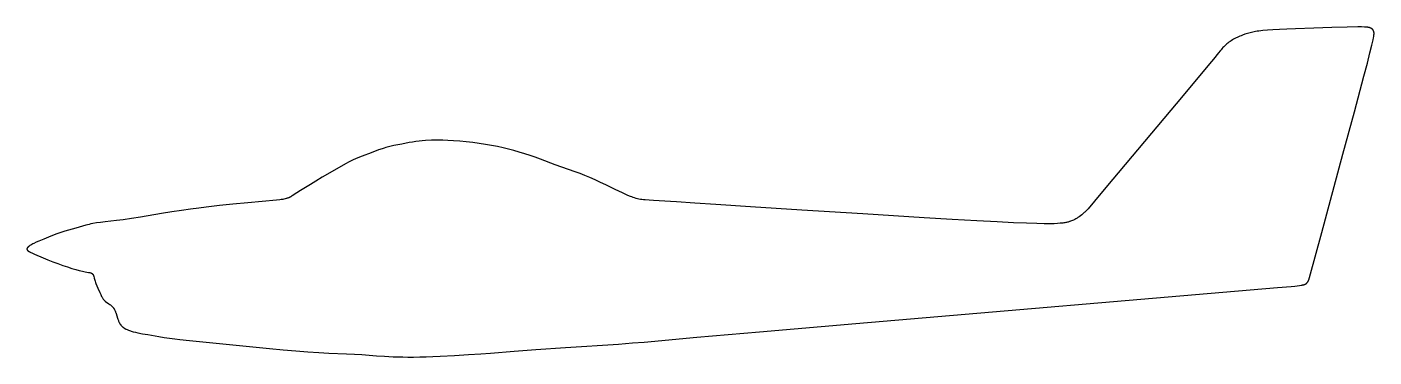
# Model space of a CAD drawing. Extents: x -792 to -214, y -99 to 43.
import ezdxf

# ---------------------------------------------------------------- set-up
doc = ezdxf.new("R2010")
doc.units = 0
doc.layers.add('DEFAULT', color=18, linetype='CONTINUOUS')

msp = doc.modelspace()

# ---------------------------------------------------------------- linework, layer by layer
at = {"layer": 'DEFAULT'}
msp.add_lwpolyline([(-791.86, -51.86), (-791.88, -51.89), (-791.9, -51.92), (-791.91, -51.94), (-791.93, -51.97), (-791.95, -51.99), (-791.96, -52.02), (-791.98, -52.04), (-791.99, -52.06), (-792, -52.09), (-792.01, -52.11), (-792.03, -52.14), (-792.04, -52.16), (-792.04, -52.19), (-792.05, -52.21), (-792.06, -52.23), (-792.07, -52.26), (-792.07, -52.28), (-792.08, -52.3), (-792.08, -52.33), (-792.09, -52.35), (-792.09, -52.37), (-792.09, -52.4), (-792.09, -52.42), (-792.09, -52.44), (-792.09, -52.47), (-792.09, -52.49), (-792.09, -52.51), (-792.09, -52.53), (-792.08, -52.56), (-792.08, -52.58), (-792.07, -52.6), (-792.07, -52.62), (-792.06, -52.65), (-792.05, -52.67), (-792.05, -52.69), (-792.04, -52.71), (-792.03, -52.73), (-792.02, -52.76), (-792.01, -52.78), (-792, -52.8), (-791.98, -52.82), (-791.97, -52.84), (-791.96, -52.86), (-791.94, -52.89), (-791.93, -52.91), (-791.91, -52.93), (-791.9, -52.95), (-791.88, -52.97), (-791.86, -52.99), (-791.84, -53.01), (-791.83, -53.03), (-791.81, -53.06), (-791.77, -53.1), (-791.72, -53.14), (-791.68, -53.18), (-791.63, -53.22), (-791.58, -53.26), (-791.53, -53.31), (-791.47, -53.35), (-791.41, -53.39), (-791.29, -53.47), (-791.17, -53.55), (-791.03, -53.63), (-790.88, -53.72), (-790.73, -53.8), (-790.41, -53.96), (-790.06, -54.13), (-788.89, -54.65), (-785.16, -56.23), (-783.09, -57.07), (-780.96, -57.9), (-778.81, -58.71), (-776.71, -59.46), (-774.7, -60.15), (-772.82, -60.75), (-771.13, -61.25), (-769.62, -61.65), (-768.27, -61.97), (-767.09, -62.21), (-765.62, -62.47), (-765.22, -62.56), (-765.03, -62.6), (-764.85, -62.65), (-764.77, -62.67), (-764.68, -62.7), (-764.61, -62.72), (-764.53, -62.75), (-764.46, -62.78), (-764.39, -62.81), (-764.35, -62.83), (-764.32, -62.85), (-764.29, -62.86), (-764.25, -62.88), (-764.22, -62.9), (-764.19, -62.92), (-764.16, -62.94), (-764.13, -62.96), (-764.1, -62.97), (-764.08, -62.99), (-764.05, -63.02), (-764.02, -63.04), (-764, -63.06), (-763.97, -63.08), (-763.95, -63.1), (-763.93, -63.13), (-763.9, -63.15), (-763.88, -63.18), (-763.86, -63.2), (-763.84, -63.23), (-763.82, -63.25), (-763.8, -63.28), (-763.78, -63.31), (-763.76, -63.33), (-763.74, -63.36), (-763.73, -63.39), (-763.71, -63.42), (-763.69, -63.45), (-763.68, -63.48), (-763.66, -63.51), (-763.63, -63.57), (-763.6, -63.64), (-763.58, -63.7), (-763.55, -63.77), (-763.53, -63.84), (-763.51, -63.91), (-763.48, -63.99), (-763.44, -64.14), (-763.23, -65.02), (-763.13, -65.42), (-763.01, -65.84), (-762.86, -66.29), (-762.7, -66.76), (-762.52, -67.24), (-762.13, -68.22), (-761.71, -69.22), (-760.85, -71.15), (-760.43, -72.01), (-760.22, -72.41), (-760.03, -72.77), (-759.84, -73.11), (-759.65, -73.41), (-759.48, -73.69), (-759.31, -73.94), (-759.23, -74.05), (-759.15, -74.16), (-759.08, -74.26), (-759, -74.35), (-758.92, -74.44), (-758.85, -74.52), (-758.78, -74.6), (-758.71, -74.67), (-758.64, -74.73), (-758.58, -74.79), (-758.51, -74.85), (-758.44, -74.91), (-758.38, -74.96), (-758.31, -75.01), (-758.16, -75.11), (-757.14, -75.78), (-756.86, -75.98), (-756.55, -76.21), (-756.24, -76.45), (-756.09, -76.58), (-755.93, -76.71), (-755.78, -76.85), (-755.63, -76.99), (-755.48, -77.14), (-755.34, -77.28), (-755.2, -77.43), (-755.14, -77.51), (-755.07, -77.59), (-755.01, -77.66), (-754.95, -77.74), (-754.89, -77.82), (-754.84, -77.9), (-754.78, -77.98), (-754.73, -78.06), (-754.68, -78.14), (-754.63, -78.22), (-754.53, -78.39), (-754.44, -78.56), (-754.35, -78.73), (-754.27, -78.91), (-754.19, -79.1), (-754.11, -79.29), (-754.04, -79.49), (-753.97, -79.69), (-753.82, -80.11), (-753.21, -82.08), (-753.03, -82.62), (-752.93, -82.88), (-752.83, -83.15), (-752.72, -83.41), (-752.6, -83.67), (-752.48, -83.92), (-752.35, -84.17), (-752.28, -84.29), (-752.21, -84.41), (-752.14, -84.53), (-752.06, -84.65), (-751.99, -84.76), (-751.91, -84.88), (-751.83, -84.99), (-751.75, -85.1), (-751.66, -85.2), (-751.57, -85.31), (-751.48, -85.41), (-751.39, -85.51), (-751.29, -85.61), (-751.19, -85.7), (-751.09, -85.8), (-750.99, -85.89), (-750.88, -85.98), (-750.77, -86.07), (-750.65, -86.16), (-750.53, -86.25), (-750.41, -86.33), (-750.28, -86.42), (-750.15, -86.5), (-750.02, -86.58), (-749.88, -86.66), (-749.74, -86.74), (-749.6, -86.81), (-749.45, -86.89), (-749.13, -87.03), (-748.8, -87.17), (-748.46, -87.31), (-748.09, -87.44), (-747.7, -87.57), (-747.3, -87.69), (-746.43, -87.93), (-745.5, -88.15), (-744.52, -88.37), (-742.41, -88.78), (-740.17, -89.18), (-735.51, -89.98), (-733.16, -90.36), (-730.86, -90.71), (-728.62, -91.02), (-726.45, -91.3), (-722.27, -91.77), (-687.99, -95.12), (-682.1, -95.67), (-676.59, -96.16), (-671.46, -96.58), (-666.74, -96.9), (-662.42, -97.12), (-654.83, -97.41), (-651.45, -97.57), (-648.28, -97.77), (-642.01, -98.27), (-638.64, -98.49), (-634.92, -98.67), (-632.91, -98.74), (-630.77, -98.78), (-628.49, -98.8), (-626.06, -98.79), (-623.47, -98.75), (-620.71, -98.68), (-617.78, -98.58), (-614.72, -98.45), (-608.47, -98.12), (-602.47, -97.76), (-597.21, -97.4), (-593.02, -97.09), (-582.83, -96.26), (-573.59, -95.59), (-560.91, -94.73), (-538.17, -93.21), (-532.1, -92.77), (-527.09, -92.36), (-504.44, -90.34), (-477.52, -88), (-436.19, -84.45), (-255.13, -69.02), (-249.32, -68.52), (-247.68, -68.36), (-245.78, -68.13), (-244.93, -68), (-244.55, -67.93), (-244.37, -67.89), (-244.2, -67.86), (-244.05, -67.82), (-243.9, -67.78), (-243.76, -67.73), (-243.63, -67.69), (-243.51, -67.64), (-243.45, -67.62), (-243.4, -67.6), (-243.34, -67.57), (-243.29, -67.55), (-243.24, -67.52), (-243.19, -67.5), (-243.14, -67.47), (-243.1, -67.45), (-243.05, -67.42), (-243.01, -67.39), (-242.97, -67.36), (-242.92, -67.34), (-242.88, -67.31), (-242.85, -67.28), (-242.81, -67.25), (-242.77, -67.22), (-242.73, -67.18), (-242.7, -67.15), (-242.62, -67.09), (-242.56, -67.02), (-242.49, -66.95), (-242.42, -66.87), (-242.36, -66.79), (-242.29, -66.71), (-242.23, -66.62), (-242.16, -66.52), (-242.1, -66.42), (-242.04, -66.32), (-241.97, -66.2), (-241.91, -66.08), (-241.85, -65.94), (-241.79, -65.8), (-241.73, -65.65), (-241.66, -65.49), (-241.6, -65.32), (-241.54, -65.13), (-241.4, -64.7), (-236.18, -45.38), (-227.04, -11.78), (-222.11, 6.45), (-218.04, 21.68), (-216.56, 27.34), (-215.45, 31.7), (-214.66, 34.94), (-214.14, 37.24), (-213.96, 38.09), (-213.84, 38.78), (-213.79, 39.07), (-213.76, 39.32), (-213.73, 39.54), (-213.71, 39.74), (-213.7, 39.91), (-213.7, 39.99), (-213.7, 40.07), (-213.7, 40.13), (-213.7, 40.2), (-213.71, 40.26), (-213.71, 40.31), (-213.71, 40.37), (-213.72, 40.42), (-213.73, 40.47), (-213.74, 40.51), (-213.75, 40.55), (-213.76, 40.6), (-213.78, 40.68), (-213.8, 40.76), (-213.82, 40.83), (-213.85, 40.91), (-213.87, 40.98), (-213.9, 41.05), (-213.93, 41.12), (-213.96, 41.19), (-214, 41.26), (-214.03, 41.32), (-214.07, 41.39), (-214.1, 41.45), (-214.14, 41.51), (-214.19, 41.57), (-214.23, 41.63), (-214.28, 41.68), (-214.32, 41.74), (-214.37, 41.79), (-214.43, 41.84), (-214.48, 41.89), (-214.54, 41.94), (-214.59, 41.99), (-214.66, 42.03), (-214.72, 42.08), (-214.78, 42.12), (-214.85, 42.16), (-214.92, 42.2), (-215, 42.24), (-215.07, 42.28), (-215.15, 42.32), (-215.23, 42.35), (-215.32, 42.39), (-215.4, 42.42), (-215.49, 42.45), (-215.59, 42.48), (-215.68, 42.51), (-215.79, 42.54), (-215.9, 42.56), (-216.02, 42.59), (-216.15, 42.61), (-216.29, 42.64), (-216.43, 42.66), (-216.6, 42.68), (-216.96, 42.71), (-217.38, 42.74), (-217.87, 42.77), (-219.09, 42.8), (-220.68, 42.81), (-225.24, 42.75), (-231.8, 42.6), (-239.56, 42.36), (-247.44, 42.07), (-251.08, 41.91), (-254.36, 41.75), (-257.15, 41.59), (-259.5, 41.42), (-261.48, 41.24), (-263.15, 41.05), (-263.88, 40.94), (-264.57, 40.83), (-265.21, 40.71), (-265.81, 40.59), (-266.39, 40.46), (-266.94, 40.32), (-267.49, 40.17), (-268.03, 40.01), (-269.12, 39.66), (-270.22, 39.27), (-270.77, 39.06), (-271.33, 38.83), (-271.87, 38.6), (-272.42, 38.35), (-272.96, 38.09), (-273.49, 37.82), (-274.02, 37.53), (-274.53, 37.23), (-275.04, 36.92), (-275.53, 36.59), (-276.02, 36.25), (-276.48, 35.9), (-276.94, 35.53), (-277.38, 35.15), (-277.8, 34.75), (-278.22, 34.34), (-278.62, 33.93), (-279.02, 33.5), (-279.4, 33.07), (-279.78, 32.62), (-280.53, 31.72), (-282.7, 28.95), (-284.3, 26.98), (-295.72, 13.4), (-328.83, -26.13), (-333.73, -31.93), (-336.52, -35.15), (-337.34, -36.06), (-337.64, -36.38), (-337.89, -36.64), (-338.1, -36.84), (-338.27, -37.01), (-338.42, -37.14), (-338.57, -37.26), (-339.15, -37.73), (-339.74, -38.18), (-340.33, -38.6), (-340.93, -39), (-341.22, -39.19), (-341.51, -39.37), (-341.81, -39.54), (-342.13, -39.72), (-342.45, -39.89), (-342.8, -40.05), (-343.17, -40.22), (-343.58, -40.39), (-344.02, -40.56), (-344.26, -40.64), (-344.51, -40.72), (-344.78, -40.8), (-345.07, -40.88), (-345.39, -40.96), (-345.73, -41.04), (-346.1, -41.11), (-346.49, -41.18), (-346.92, -41.25), (-347.38, -41.32), (-348.42, -41.43), (-349.62, -41.53), (-351.04, -41.6), (-352.85, -41.64), (-355.29, -41.63), (-358.56, -41.55), (-362.88, -41.4), (-368.47, -41.15), (-375.54, -40.8), (-384.32, -40.32), (-394.9, -39.72), (-406.91, -39.01), (-433.25, -37.42), (-459.39, -35.79), (-481.41, -34.38), (-496.37, -33.38), (-505.29, -32.75), (-513.16, -32.16), (-515.81, -32), (-523.1, -31.66), (-525, -31.55), (-526.63, -31.42), (-527.37, -31.34), (-528.06, -31.25), (-528.72, -31.14), (-529.35, -31.01), (-529.97, -30.87), (-530.58, -30.71), (-531.17, -30.53), (-531.75, -30.33), (-532.33, -30.12), (-532.9, -29.9), (-534.04, -29.44), (-535.2, -28.93), (-536.44, -28.36), (-539.49, -26.91), (-543.58, -24.93), (-545.85, -23.85), (-548.13, -22.81), (-550.35, -21.83), (-552.5, -20.94), (-554.62, -20.1), (-556.73, -19.3), (-565.27, -16.27), (-571.64, -13.87), (-573.82, -13.08), (-576.08, -12.32), (-578.38, -11.58), (-580.71, -10.89), (-583.04, -10.24), (-585.36, -9.63), (-587.69, -9.06), (-590.09, -8.53), (-592.59, -8.04), (-595.21, -7.59), (-597.93, -7.17), (-600.71, -6.8), (-603.5, -6.48), (-606.26, -6.21), (-608.9, -6), (-611.36, -5.85), (-613.53, -5.76), (-615.37, -5.72), (-616.95, -5.72), (-618.35, -5.76), (-621.01, -5.92), (-622.35, -6.03), (-623.72, -6.17), (-625.11, -6.34), (-626.52, -6.55), (-627.97, -6.8), (-631.09, -7.4), (-632.78, -7.74), (-634.51, -8.11), (-636.25, -8.52), (-637.93, -8.96), (-638.73, -9.2), (-639.52, -9.44), (-641.08, -9.97), (-644.36, -11.17), (-648.14, -12.58), (-650.09, -13.36), (-651.05, -13.76), (-651.97, -14.18), (-652.86, -14.6), (-653.72, -15.03), (-655.37, -15.91), (-662.05, -19.76), (-665.29, -21.65), (-668.02, -23.3), (-670.4, -24.77), (-674.69, -27.36), (-676.27, -28.35), (-678.26, -29.69), (-678.51, -29.85), (-678.64, -29.93), (-678.77, -30.01), (-678.91, -30.09), (-679.05, -30.16), (-679.2, -30.23), (-679.35, -30.3), (-679.5, -30.37), (-679.66, -30.44), (-679.83, -30.51), (-680.01, -30.58), (-680.2, -30.64), (-680.39, -30.7), (-680.6, -30.76), (-680.81, -30.82), (-681.26, -30.94), (-681.76, -31.05), (-682.29, -31.15), (-682.88, -31.24), (-683.51, -31.33), (-684.95, -31.49), (-691.16, -32.02), (-697.22, -32.59), (-703.64, -33.24), (-709.35, -33.85), (-715.1, -34.5), (-718.35, -34.89), (-721.9, -35.34), (-725.77, -35.87), (-729.95, -36.5), (-734.38, -37.23), (-743.27, -38.75), (-747.27, -39.4), (-750.74, -39.89), (-753.7, -40.25), (-758.47, -40.77), (-760.44, -41.01), (-762.22, -41.27), (-763.85, -41.55), (-764.61, -41.7), (-765.35, -41.87), (-766.78, -42.22), (-768.18, -42.61), (-771.05, -43.44), (-774.22, -44.34), (-775.89, -44.82), (-777.58, -45.35), (-779.29, -45.94), (-781.05, -46.6), (-782.9, -47.33), (-784.9, -48.16), (-787.04, -49.08), (-788.1, -49.56), (-789.11, -50.04), (-789.57, -50.28), (-790.02, -50.52), (-790.43, -50.76), (-790.62, -50.87), (-790.8, -50.99), (-790.98, -51.1), (-791.14, -51.22), (-791.29, -51.33), (-791.43, -51.44), (-791.49, -51.49), (-791.56, -51.55), (-791.61, -51.6), (-791.67, -51.66), (-791.72, -51.71), (-791.77, -51.76), (-791.82, -51.81), (-791.84, -51.84)], close=True, dxfattribs=at)

doc.saveas('drawing.dxf')
